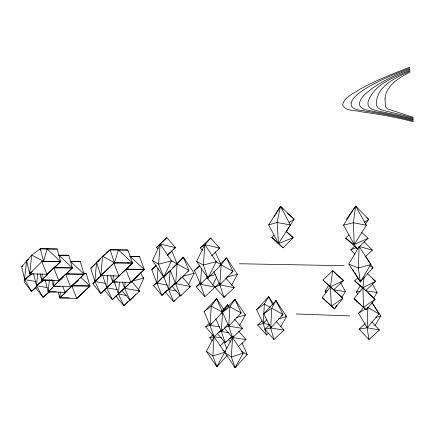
<?xml version="1.0" encoding="UTF-8"?>
<svg xmlns="http://www.w3.org/2000/svg" width="435" height="435" viewBox="0 0 435 435"><rect width="100%" height="100%" fill="white"/><g stroke="black" fill="none" stroke-linecap="round" stroke-linejoin="round"><path stroke-width="0.65" d="M365.068 256.944L372.42 250.136L359.125 246.444L358.342 268.063L360.387 281.88L372.964 267.666L365.661 256.258M360.436 280.548L360.387 281.88L348.81 264.078L358.793 247.015M276.258 321.443L284.033 330.138L273.919 339.507L270.684 327.957L271.755 308.181L275.997 300.645L286.529 316.484L280.673 326.837M268.46 333.248L266.557 335.01L263.251 323.548L264.339 304.054L268.672 296.697L273.501 303.962M268.596 298.013L268.672 296.697L256.568 309.628L263.251 323.548L269.227 324.543M214.537 337.968L209.985 325.413L204.173 311.585L216.608 298.747L228.701 326.196L232.546 337.598L231.338 356.966L235.096 367.76L247.216 354.525L242.088 343.063M232.078 336.342L225.227 342.726L221.317 331.53L222.562 312.265L227.641 304.837L228.38 305.941M225.102 327.234L228.701 326.196L229.936 306.729L234.927 299.334L245.394 314.94L239.658 325.559M220.958 330.328L214.091 336.75L212.818 355.977L216.837 366.716L227.217 355.52M225.705 278.052L234.269 287.698L223.976 297.355L219.838 284.827L221.154 264.746L215.2 251.898M209.507 323.151L205.608 326.805L214.091 336.75L206.386 351.349L216.837 366.716L216.924 365.362M205.608 326.805L209.985 325.413L211.285 306.082L216.608 298.747L223.688 309.269M219.419 283.044L204.847 296.757L200.426 284.311L201.535 268.362M211.649 255.775L219.718 248.14L210.643 238.048L204.82 244.622L203.401 265.046L207.903 278.166L221.154 264.746L226.526 257.901L237.428 274.229L231.659 285.284M180.188 295.452L173.56 301.711L168.731 289.601L170.226 270.053L180.454 295.996L190.519 286.491L182.325 277.008M181.319 294.957L180.454 295.996L171.901 285.974L175.68 283.647L177.165 263.898L171.705 250.669M163.843 275.774L163.739 277.095L177.165 263.898L183.325 257.183L194.151 273.256L188.545 284.561M168.579 289.123L161.934 295.414L156.894 283.147L158.074 268.275M167.225 255.432L175.484 247.564L166.806 237.641L160.172 244.095L158.585 264.175L163.739 277.095L169.362 270.994M131.62 281.282L139.727 291.015L130.016 300.253L124.579 288.318L125.09 282.358M132.985 297.094L123.866 305.767L118.391 294.055L119.424 282.244M118.603 293.696L112.344 299.661L106.673 287.801L107.793 275.295M129.597 256.291L139.483 256.454L144.322 269.493L130.902 282.456L112.747 281.972L113.339 275.322M119.516 275.507L118.967 276.007L100.817 275.562L102.578 256.231L110.082 249.788L127.868 250.043L132.544 263.044L112.747 281.972L110.669 275.659M104.661 289.759L100.73 293.5L94.846 281.494L96.614 262.354L100.942 258.314M60.367 291.967L59.774 297.893L76.729 298.464L77.881 297.66L89.969 285.974L86.141 273.283L83.482 273.224M54.022 280.249L53.413 286.257L70.584 286.752L73.064 285.49L74.423 285.442M49.389 279.961L48.171 291.858L65.12 292.385L66.446 291.667M49.72 291.754L43.043 297.333L35.724 287.91L36.469 285.762L37.72 273.832M40.205 250.109L40.341 248.798L57.175 249.037L60.655 261.663L54.103 268.194M42.228 274.05L41.602 280.069L58.768 280.531L60.209 279.982L63.499 276.736M47.937 273.947L46.849 274.251L29.694 273.832L31.69 255.04L40.341 248.798L57.175 249.037M36.214 287.513L31.45 291.33L24.153 281.896L26.665 261.005L28.694 259.2M358.043 277.655L354.661 280.82L362.877 287.693L375.117 299.269L366.118 309.883L363.557 307.279L362.877 287.693L364.117 277.22M361.789 232.507L368.124 238.32L357.195 248.776L354.21 244.486L354.378 243.181M330.399 286.834L332.786 270.668L343.547 280.553L333.661 289.873L322.982 280.058L332.786 270.668L335.95 274.006L343.547 280.553L330.399 286.834L322.21 297.665L334.526 308.806L342.845 298.29L330.399 286.834L331.301 306.207L342.845 298.29L333.661 289.873L345.423 291.624L341.79 297.35M286.257 231.289L293.185 237.651L283.114 247.836L278.471 243.638L278.743 242.322M283.212 209.257L280.477 206.25L277.1 222.486L278.471 243.638L293.185 237.651L286.301 231.708L294.12 219.196L280.477 206.25L268.689 224.824L278.471 243.638L290.357 224.917L280.477 206.25L275.823 214.102M36.094 286.844L31.45 291.33L24.67 279.618L21.75 266.845L31.69 255.04L43.549 261.332L47.121 248.989L60.655 261.663L46.849 274.251L41.842 261.598L60.655 261.663L58.094 261.506M40.009 273.637L41.602 280.069L53.782 267.927L55.299 267.568L55.68 266.28M67.338 272.473L66.957 273.756L66.066 274.061M73.444 284.229L73.064 285.49L89.969 285.974L76.729 298.464L71.846 286.11L89.969 285.974L80.605 277.209M111.045 265.91L114.454 262.696L118.391 250.005L127.868 250.043M138.248 290.096L143.855 278.09L140.434 273.066M157.965 248.815L156.671 247.319L160.172 244.095L171.51 260.864L163.739 277.095L152.489 260.522L160.172 244.095L175.484 247.564L173.125 249.505M182.738 258.385L183.325 257.183L188.937 270.456L175.68 283.647L190.519 286.491L189.366 287.127M209.121 276.633L207.903 278.166L196.576 261.321L204.82 244.622L219.718 248.14L218.653 248.842M202.525 250.424L200.274 247.89L204.82 244.622L216.238 261.674L207.903 278.166L207.109 276.372M212.584 285.202L216.875 276.801M227.021 306.017L227.641 304.837L228.473 306.686M234.296 300.525L234.927 299.334L241.207 312.95L228.701 326.196L242.447 328.371L232.546 337.598L216.837 366.716L216.081 364.883M273.919 339.507L264.915 329.322L270.684 327.957L271.603 326.25M212.209 340.839L209.697 337.886L214.091 336.75L235.096 367.76L243.1 353.247L232.546 337.598L224.335 328.082M275.355 301.808L275.997 300.645L283.016 314.489L270.684 327.957L263.795 313.782L275.997 300.645L276.339 301.944M266.557 335.01L257.716 324.988L263.251 323.548L264.186 321.884M235.096 367.76L235.732 366.64M274.496 216.342L275.159 215.222M359.125 246.444L370.794 264.475L360.387 281.88L354.503 272.315M216.837 366.716L217.516 365.607M229.539 338.299L232.546 337.598L233.59 335.902M374.807 325.652L380.81 316.011L372.083 302.597M226.292 341.024L225.227 342.726L217.147 333.286M368.124 238.32L354.21 244.486L343.541 225.145L355.645 206.065L368.777 219.365L365.226 224.177M348.892 234.916L345.591 238.119L354.21 244.486L366.411 225.243L355.645 206.065L346.331 219.311M326.076 292.831L325.135 291.058L328.74 285.371M336.706 305.37L334.526 308.806L332.063 306.577M357.641 294.245L356.39 291.928L360.267 285.811M367.537 307.643L366.118 309.883L354.003 298.633L362.877 287.693L375.699 281.32L367.287 273.599M373.578 298.116L377.134 292.51L372.229 283.598M228.701 326.196L229.783 324.526M217.87 332.476L221.317 331.53L222.78 329.295M219.925 326.962L209.985 325.413L211.519 323.2M225.102 295.767L223.976 297.355L206.641 277.595M204.847 296.757L196.076 286.643L200.426 284.311L215.037 287.165L219.838 284.827L220.996 283.267M199.638 265.475L194.527 270.581L200.426 284.311L201.661 282.761M174.865 300.15L173.56 301.711L165.142 291.776M372.001 302.629L378.956 313.961L367.178 327.751L359.179 329.154L368.929 339.572L379.423 329.98L371.833 321.96M106.999 287.508L100.73 293.5L92.862 283.794L101.616 275.105M175.68 283.647L181.009 277.53M368.929 339.572L367.178 327.751L358.598 313.243L363.78 307.268M165.653 291.466L168.731 289.601L171.662 286.252M165.322 291.57L161.934 295.414L153.544 285.469L156.845 282.337M153.544 285.469L156.894 283.147L161.695 277.954M263.251 323.548L266.873 319.622M215.874 318.877L221.317 331.53L228.217 324.227M135.932 294.049L130.016 300.253L121.969 290.482L131.239 281.885L130.902 282.456L125.786 269.499L126.226 269.102L128.885 269.047M209.985 325.413L234.927 299.334L235.335 300.612M127.988 301.455L123.866 305.767L115.938 296.077L124.535 288.122M221.725 311.02L227.641 304.837L228.054 306.099M167.116 255.394L170.33 252.088M105.199 283.348L94.846 281.494L90.779 268.335L102.578 256.231L114.454 262.696L132.544 263.044L118.967 276.007L113.823 262.99L117.841 262.653M213.862 271.592L219.838 284.827L232.926 271.407L226.526 257.901L220.518 263.98M278.471 243.638L271.821 237.461L274.093 235.128M200.426 284.311L207.479 277.177M27.748 260.222L26.665 261.005L29.694 273.832L41.842 261.598L60.655 261.663M114.22 281.45L118.391 294.055L122.17 290.281M122.42 281.989L124.579 288.318L130.679 282.223M116.145 295.876L112.344 299.661L104.449 289.96L119.489 275.534M163.685 276.682L168.731 289.601L175.31 283.054M70.171 261.272L80.279 261.462L84.08 274.17L65.62 274.208L53.413 286.257L51.738 279.803M53.951 286.154L48.171 291.858L45.099 279.651M65.848 274.425L72.417 267.938L68.773 255.274L58.671 255.106M156.16 265.393L151.772 269.656L156.894 283.147L163.56 276.6M176.773 263.621L183.325 257.183L183.777 258.428M71.753 286.486L78.512 279.89L65.12 292.385L62.667 286.181M39.351 283.702L40.743 282.353M41.542 282.288L43.478 280.417M99.626 259.755L96.614 262.354L100.817 275.562L113.823 262.99L132.544 263.044L118.391 250.005L110.082 249.788L106.232 253.377M132.664 280.51L137.9 275.453L133.55 279.493M48.899 291.695L43.043 297.333L36.469 285.762L33.544 273.593M92.862 283.794L95.254 281.499M98.609 278.28L101.485 275.524M156.671 247.319L166.806 237.641M102.845 275.861L106.673 287.801L113.029 281.755M132.235 280.945L144.322 269.493L130.19 256.492L139.483 256.454M200.274 247.89L210.643 238.048L211.051 239.31M173.331 284.626L175.234 282.821M100.817 275.562L110.071 266.829M196.076 286.643L199.931 283.006M209.697 337.886L213.058 334.743M103.345 256.074L105.27 254.279M90.779 268.335L95.238 264.181M97.712 261.87L99.196 260.483M65.685 292.385L59.774 297.893L58.246 292.103M220.007 345.934L224.841 341.426M257.716 324.988L262.174 320.845M238.222 346.836L246.025 339.577L238.723 331.171M264.915 329.322L269.7 324.88M354.797 254.051L350.713 249.853L354.607 246.237M63.086 277.329L53.413 286.257L59.997 286.203M52.651 287.72L48.171 291.858L56.294 291.771M151.772 269.656L156.062 265.725M359.179 329.154L365.134 323.694M46.985 275.159L41.602 280.069L52.238 280.02M47.034 287.524L36.469 285.762L42.782 279.999M94.846 281.494L101.496 275.469M36.056 281.559L24.67 279.618L31.048 273.854M29.694 273.832L32.168 271.603M21.75 266.845L22.756 265.948M39.329 249.701L40.341 248.798L43.549 261.332M172.7 267.857L177.165 263.898M187.931 271.32L188.937 270.456L170.939 260.434M194.527 270.581L199.872 266.03M219.642 265.997L220.654 265.16M231.393 272.636L232.926 271.407L216.064 261.865M36.469 285.762L43.875 279.852M204.173 311.585L211.285 306.082L222.562 312.265M24.67 279.618L32.364 273.74M221.018 313.423L229.936 306.729L241.207 312.95L240.142 313.727M138.765 291.711L139.727 291.015L124.579 288.318M256.568 309.628L264.339 304.054L270.206 307.344M263.795 313.782L271.755 308.181L283.016 314.489L281.407 315.592M364.285 222.356L368.777 219.365L366.738 217.734M371.865 268.395L372.964 267.666L369.587 265.638M289.079 222.47L294.12 219.196L287.557 213.465M358.598 313.243L365.688 308.855M233.149 288.198L234.269 287.698L219.838 284.827M350.713 249.853L356.722 247.417M375.829 317.61L380.81 316.011M243.1 353.247L231.338 356.966L224.618 352.29L212.818 355.977L206.386 351.349M278.819 318.822L286.529 316.484L285.382 315.848M236.33 317.621L245.394 314.94M370.794 264.475L358.342 268.063L348.81 264.078M268.689 224.824L277.1 222.486L290.357 224.917M226.537 277.198L237.428 274.229M209.409 276.225L215.836 274.496M183.184 276.165L194.151 273.256M216.238 261.674L203.401 265.046L196.576 261.321M132.262 281.119L143.855 278.09L142.762 277.372M171.51 260.864L158.585 264.175L152.489 260.522M343.541 225.145L353.399 222.747L366.411 225.243M325.135 291.058L327.762 290.694M356.39 291.928L360.278 291.423M68.899 273.707L66.957 273.756L84.08 274.17L59.774 297.893L69.165 297.774M83.433 273.354L86.141 273.283M54.962 266.312L55.299 267.568L57.937 267.525M80.279 261.462L70.584 261.56L84.08 274.17L70.584 286.752L65.62 274.208M112.747 281.972L117.379 281.94M68.773 255.274L58.904 255.301L72.417 267.938L58.768 280.531L53.782 267.927L72.417 267.938L55.299 267.568M125.786 269.499L144.322 269.493L139.591 269.183M239.419 263.746L344.02 265.703M126.226 269.102L144.322 269.493M296.159 313.967L349.783 315.924M127.254 262.756L128.575 262.827M214.091 336.75L221.888 337.875M232.546 337.598L246.025 339.577M377.134 292.51L365.471 290.743L375.699 281.32L372.556 278.835M221.317 331.53L228.489 332.617M270.684 327.957L284.033 330.138M118.391 294.055L126.253 295.403M106.673 287.801L117.314 289.666M379.423 329.98L367.178 327.751L367.869 307.501L378.956 313.961M168.731 289.601L176.436 291.02M156.894 283.147L167.334 285.115M222.682 350.197L225.564 351.73M241.452 351.431L247.216 354.525M368.005 292.989L375.117 299.269L363.557 307.279L354.003 298.633M322.21 297.665L330.584 305.239M345.591 238.119L357.195 248.776M354.661 280.82L362.524 288.035M322.982 280.058L330.263 286.747M271.821 237.461L283.114 247.836M364.187 241.784L372.42 250.136M234.612 319.388L242.447 328.371M228.592 339.719L230.724 342.198M362.877 287.693L364.606 289.726M352.774 269.499L353.813 271.19M356.298 207.212L355.645 206.065L353.399 222.747L354.21 244.486M340.687 282.815L345.423 291.624M268.672 296.697L272.816 304.973M223.894 341.6L226.972 348.788M160.172 244.095L160.901 245.976M216.608 298.747L217.038 300.025M110.082 249.788L114.454 262.696M204.82 244.622L205.244 245.895M413.076 119.049L413.136 119.935C400.08 116.248 386.742 113.763 373.393 111.42C368.684 110.017 361.077 110.289 359.402 104.563C359.636 97.685 366.226 93.28 371.012 89.273C382.838 80.687 396.258 74.613 409.77 69.209L409.835 70.193C394.333 77.354 372.947 84.412 367.918 102.742C367.363 106.428 370.571 109.093 373.85 109.859C381.332 112.04 389.08 113.127 396.655 114.949A232.121 144.284 8.2 0 1 413.076 119.049M280.477 206.25L280.564 207.604M351.061 103.41C350.914 110.626 360.871 109.881 365.743 111.251C381.712 113.617 397.59 116.64 413.19 120.821L413.25 121.702C396.28 117.167 378.945 114.193 361.556 111.844C355.498 110.066 346.015 111.61 342.606 105.21C343.873 97.304 353.057 93.927 358.902 89.795C375.095 80.769 392.365 73.885 409.639 67.24L409.705 68.224C393.767 74.407 377.727 80.79 363.29 90.072C358.5 93.585 352.567 97.244 351.061 103.41M384.986 98.875L385.448 105.993L386.155 107.657L387.487 108.853L412.956 117.271L413.016 118.157C403.332 115.177 393.441 112.969 383.632 110.49C380.288 109.799 376.373 107.869 376.433 103.916C376.21 86.097 396.203 77.408 409.9 71.177L409.966 72.156C401.587 76.353 392.93 81.378 387.884 89.566A33.702 25.333 -0.7 0 0 385.519 95.347L384.986 98.875"/></g></svg>
